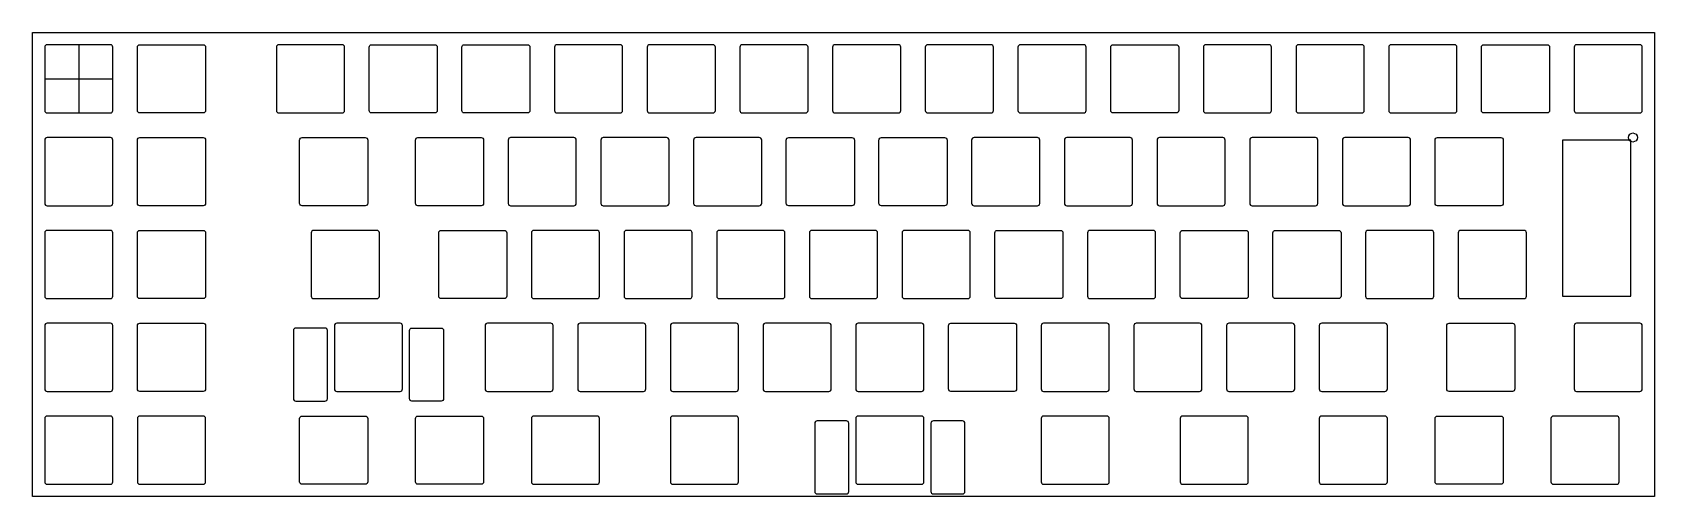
# Model space of a CAD drawing. Header units: millimetres. Extents: x 0 to 333, y -95 to 0.
import ezdxf

# ---------------------------------------------------------------- set-up
doc = ezdxf.new("R2010")
doc.units = ezdxf.units.MM
doc.layers.get('0').update_dxf_attribs({"linetype": 'CONTINUOUS'})

msp = doc.modelspace()

# ---------------------------------------------------------------- linework, layer by layer
for p, q in [((9.525, -2.525), (9.525, -16.525)), ((2.525, -9.525), (16.525, -9.525))]:
    msp.add_line(p, q)
for points in [[(0, -95.25), (0, 0), (333.375, 0), (333.375, -95.25)], [(328.46875, -22.1), (314.46875, -22.1), (314.46875, -54.1), (328.46875, -54.1)]]:
    msp.add_lwpolyline(points, close=True)
for points in [[(3.025, -16.525), (16.025, -16.525, 0.414213562), (16.525, -16.025), (16.525, -3.025, 0.414213562), (16.025, -2.525), (3.025, -2.525, 0.414213562), (2.525, -3.025), (2.525, -16.025, 0.414213562)], [(22.075, -2.525), (35.075, -2.525, -0.414213562), (35.575, -3.025), (35.575, -16.025, -0.414213562), (35.075, -16.525), (22.075, -16.525, -0.414213562), (21.575, -16.025), (21.575, -3.025, -0.414213562)], [(63.65, -16.525, 0.414213562), (64.15, -16.025), (64.15, -3.025, 0.414213562), (63.65, -2.525), (50.65, -2.525, 0.414213562), (50.15, -3.025), (50.15, -16.025, 0.414213562), (50.65, -16.525)], [(83.2, -3.025), (83.2, -16.025, -0.414213562), (82.7, -16.525), (69.7, -16.525, -0.414213562), (69.2, -16.025), (69.2, -3.025, -0.414213562), (69.7, -2.525), (82.7, -2.525, -0.414213562)], [(102.25, -3.025), (102.25, -16.025, -0.414213562), (101.75, -16.525), (88.75, -16.525, -0.414213562), (88.25, -16.025), (88.25, -3.025, -0.414213562), (88.75, -2.525), (101.75, -2.525, -0.414213562)], [(107.3, -16.025, 0.414213562), (107.8, -16.525), (120.8, -16.525, 0.414213562), (121.3, -16.025), (121.3, -3.025, 0.414213562), (120.8, -2.525), (107.8, -2.525, 0.414213562), (107.3, -3.025)], [(140.35, -3.025, 0.414213562), (139.85, -2.525), (126.85, -2.525, 0.414213562), (126.35, -3.025), (126.35, -16.025, 0.414213562), (126.85, -16.525), (139.85, -16.525, 0.414213562), (140.35, -16.025)], [(145.4, -3.025), (145.4, -16.025, 0.414213562), (145.9, -16.525), (158.9, -16.525, 0.414213562), (159.4, -16.025), (159.4, -3.025, 0.414213562), (158.9, -2.525), (145.9, -2.525, 0.414213562)], [(164.95, -2.525, 0.414213562), (164.45, -3.025), (164.45, -16.025, 0.414213562), (164.95, -16.525), (177.95, -16.525, 0.414213562), (178.45, -16.025), (178.45, -3.025, 0.414213562), (177.95, -2.525)], [(184, -2.525, 0.414213562), (183.5, -3.025), (183.5, -16.025, 0.414213562), (184, -16.525), (197, -16.525, 0.414213562), (197.5, -16.025), (197.5, -3.025, 0.414213562), (197, -2.525)], [(203.05, -2.525, 0.414213562), (202.55, -3.025), (202.55, -16.025, 0.414213562), (203.05, -16.525), (216.05, -16.525, 0.414213562), (216.55, -16.025), (216.55, -3.025, 0.414213562), (216.05, -2.525)], [(222.1, -2.525), (235.1, -2.525, -0.414213562), (235.6, -3.025), (235.6, -16.025, -0.414213562), (235.1, -16.525), (222.1, -16.525, -0.414213562), (221.6, -16.025), (221.6, -3.025, -0.414213562)], [(254.65, -3.025, 0.414213562), (254.15, -2.525), (241.15, -2.525, 0.414213562), (240.65, -3.025), (240.65, -16.025, 0.414213562), (241.15, -16.525), (254.15, -16.525, 0.414213562), (254.65, -16.025)], [(273.7, -3.025, 0.414213562), (273.2, -2.525), (260.2, -2.525, 0.414213562), (259.7, -3.025), (259.7, -16.025, 0.414213562), (260.2, -16.525), (273.2, -16.525, 0.414213562), (273.7, -16.025)], [(292.75, -3.025, 0.414213562), (292.25, -2.525), (279.25, -2.525, 0.414213562), (278.75, -3.025), (278.75, -16.025, 0.414213562), (279.25, -16.525), (292.25, -16.525, 0.414213562), (292.75, -16.025)], [(311.8, -3.025), (311.8, -16.025, -0.414213562), (311.3, -16.525), (298.3, -16.525, -0.414213562), (297.8, -16.025), (297.8, -3.025, -0.414213562), (298.3, -2.525), (311.3, -2.525, -0.414213562)], [(316.85, -3.025), (316.85, -16.025, 0.414213562), (317.35, -16.525), (330.35, -16.525, 0.414213562), (330.85, -16.025), (330.85, -3.025, 0.414213562), (330.35, -2.525), (317.35, -2.525, 0.414213562)], [(2.525, -22.075), (2.525, -35.075, 0.414213562), (3.025, -35.575), (16.025, -35.575, 0.414213562), (16.525, -35.075), (16.525, -22.075, 0.414213562), (16.025, -21.575), (3.025, -21.575, 0.414213562)], [(22.075, -21.575), (35.075, -21.575, -0.414213562), (35.575, -22.075), (35.575, -35.075, -0.414213562), (35.075, -35.575), (22.075, -35.575, -0.414213562), (21.575, -35.075), (21.575, -22.075, -0.414213562)], [(68.9125, -22.075), (68.9125, -35.075, -0.414213562), (68.4125, -35.575), (55.4125, -35.575, -0.414213562), (54.9125, -35.075), (54.9125, -22.075, -0.414213562), (55.4125, -21.575), (68.4125, -21.575, -0.414213562)], [(92.725, -22.075), (92.725, -35.075, -0.414213562), (92.225, -35.575), (79.225, -35.575, -0.414213562), (78.725, -35.075), (78.725, -22.075, -0.414213562), (79.225, -21.575), (92.225, -21.575, -0.414213562)], [(97.775, -22.075), (97.775, -35.075, 0.414213562), (98.275, -35.575), (111.275, -35.575, 0.414213562), (111.775, -35.075), (111.775, -22.075, 0.414213562), (111.275, -21.575), (98.275, -21.575, 0.414213562)], [(116.825, -35.075, 0.414213562), (117.325, -35.575), (130.325, -35.575, 0.414213562), (130.825, -35.075), (130.825, -22.075, 0.414213562), (130.325, -21.575), (117.325, -21.575, 0.414213562), (116.825, -22.075)], [(136.375, -35.575), (149.375, -35.575, 0.414213562), (149.875, -35.075), (149.875, -22.075, 0.414213562), (149.375, -21.575), (136.375, -21.575, 0.414213562), (135.875, -22.075), (135.875, -35.075, 0.414213562)], [(168.925, -22.075), (168.925, -35.075, -0.414213562), (168.425, -35.575), (155.425, -35.575, -0.414213562), (154.925, -35.075), (154.925, -22.075, -0.414213562), (155.425, -21.575), (168.425, -21.575, -0.414213562)], [(174.475, -21.575), (187.475, -21.575, -0.414213562), (187.975, -22.075), (187.975, -35.075, -0.414213562), (187.475, -35.575), (174.475, -35.575, -0.414213562), (173.975, -35.075), (173.975, -22.075, -0.414213562)], [(206.525, -35.575, 0.414213562), (207.025, -35.075), (207.025, -22.075, 0.414213562), (206.525, -21.575), (193.525, -21.575, 0.414213562), (193.025, -22.075), (193.025, -35.075, 0.414213562), (193.525, -35.575)], [(212.575, -35.575), (225.575, -35.575, 0.414213562), (226.075, -35.075), (226.075, -22.075, 0.414213562), (225.575, -21.575), (212.575, -21.575, 0.414213562), (212.075, -22.075), (212.075, -35.075, 0.414213562)], [(231.625, -21.575, 0.414213562), (231.125, -22.075), (231.125, -35.075, 0.414213562), (231.625, -35.575), (244.625, -35.575, 0.414213562), (245.125, -35.075), (245.125, -22.075, 0.414213562), (244.625, -21.575)], [(263.675, -35.575, 0.414213562), (264.175, -35.075), (264.175, -22.075, 0.414213562), (263.675, -21.575), (250.675, -21.575, 0.414213562), (250.175, -22.075), (250.175, -35.075, 0.414213562), (250.675, -35.575)], [(283.225, -22.075, 0.414213562), (282.725, -21.575), (269.725, -21.575, 0.414213562), (269.225, -22.075), (269.225, -35.075, 0.414213562), (269.725, -35.575), (282.725, -35.575, 0.414213562), (283.225, -35.075)], [(288.775, -21.575), (301.775, -21.575, -0.414213562), (302.275, -22.075), (302.275, -35.075, -0.414213562), (301.775, -35.575), (288.775, -35.575, -0.414213562), (288.275, -35.075), (288.275, -22.075, -0.414213562)], [(16.525, -41.125, 0.414213562), (16.025, -40.625), (3.025, -40.625, 0.414213562), (2.525, -41.125), (2.525, -54.125, 0.414213562), (3.025, -54.625), (16.025, -54.625, 0.414213562), (16.525, -54.125)], [(35.575, -41.125), (35.575, -54.125, -0.414213562), (35.075, -54.625), (22.075, -54.625, -0.414213562), (21.575, -54.125), (21.575, -41.125, -0.414213562), (22.075, -40.625), (35.075, -40.625, -0.414213562)], [(57.29375, -41.125), (57.29375, -54.125, 0.414213562), (57.79375, -54.625), (70.79375, -54.625, 0.414213562), (71.29375, -54.125), (71.29375, -41.125, 0.414213562), (70.79375, -40.625), (57.79375, -40.625, 0.414213562)], [(83.9875, -40.625), (96.9875, -40.625, -0.414213562), (97.4875, -41.125), (97.4875, -54.125, -0.414213562), (96.9875, -54.625), (83.9875, -54.625, -0.414213562), (83.4875, -54.125), (83.4875, -41.125, -0.414213562)], [(102.5375, -41.125), (102.5375, -54.125, 0.414213562), (103.0375, -54.625), (116.0375, -54.625, 0.414213562), (116.5375, -54.125), (116.5375, -41.125, 0.414213562), (116.0375, -40.625), (103.0375, -40.625, 0.414213562)], [(122.0875, -54.625), (135.0875, -54.625, 0.414213562), (135.5875, -54.125), (135.5875, -41.125, 0.414213562), (135.0875, -40.625), (122.0875, -40.625, 0.414213562), (121.5875, -41.125), (121.5875, -54.125, 0.414213562)], [(154.1375, -54.625, 0.414213562), (154.6375, -54.125), (154.6375, -41.125, 0.414213562), (154.1375, -40.625), (141.1375, -40.625, 0.414213562), (140.6375, -41.125), (140.6375, -54.125, 0.414213562), (141.1375, -54.625)], [(173.6875, -41.125, 0.414213562), (173.1875, -40.625), (160.1875, -40.625, 0.414213562), (159.6875, -41.125), (159.6875, -54.125, 0.414213562), (160.1875, -54.625), (173.1875, -54.625, 0.414213562), (173.6875, -54.125)], [(179.2375, -40.625, 0.414213562), (178.7375, -41.125), (178.7375, -54.125, 0.414213562), (179.2375, -54.625), (192.2375, -54.625, 0.414213562), (192.7375, -54.125), (192.7375, -41.125, 0.414213562), (192.2375, -40.625)], [(198.2875, -40.625), (211.2875, -40.625, -0.414213562), (211.7875, -41.125), (211.7875, -54.125, -0.414213562), (211.2875, -54.625), (198.2875, -54.625, -0.414213562), (197.7875, -54.125), (197.7875, -41.125, -0.414213562)], [(217.3375, -40.625, 0.414213562), (216.8375, -41.125), (216.8375, -54.125, 0.414213562), (217.3375, -54.625), (230.3375, -54.625, 0.414213562), (230.8375, -54.125), (230.8375, -41.125, 0.414213562), (230.3375, -40.625)], [(236.3875, -40.625), (249.3875, -40.625, -0.414213562), (249.8875, -41.125), (249.8875, -54.125, -0.414213562), (249.3875, -54.625), (236.3875, -54.625, -0.414213562), (235.8875, -54.125), (235.8875, -41.125, -0.414213562)], [(268.9375, -41.125), (268.9375, -54.125, -0.414213562), (268.4375, -54.625), (255.4375, -54.625, -0.414213562), (254.9375, -54.125), (254.9375, -41.125, -0.414213562), (255.4375, -40.625), (268.4375, -40.625, -0.414213562)], [(273.9875, -41.125), (273.9875, -54.125, 0.414213562), (274.4875, -54.625), (287.4875, -54.625, 0.414213562), (287.9875, -54.125), (287.9875, -41.125, 0.414213562), (287.4875, -40.625), (274.4875, -40.625, 0.414213562)], [(306.5375, -54.625, 0.414213562), (307.0375, -54.125), (307.0375, -41.125, 0.414213562), (306.5375, -40.625), (293.5375, -40.625, 0.414213562), (293.0375, -41.125), (293.0375, -54.125, 0.414213562), (293.5375, -54.625)], [(2.525, -60.175), (2.525, -73.175, 0.414213562), (3.025, -73.675), (16.025, -73.675, 0.414213562), (16.525, -73.175), (16.525, -60.175, 0.414213562), (16.025, -59.675), (3.025, -59.675, 0.414213562)], [(22.075, -59.675), (35.075, -59.675, -0.414213562), (35.575, -60.175), (35.575, -73.175, -0.414213562), (35.075, -73.675), (22.075, -73.675, -0.414213562), (21.575, -73.175), (21.575, -60.175, -0.414213562)], [(76.05625, -60.175, 0.414213562), (75.55625, -59.675), (62.55625, -59.675, 0.414213562), (62.05625, -60.175), (62.05625, -73.175, 0.414213562), (62.55625, -73.675), (75.55625, -73.675, 0.414213562), (76.05625, -73.175)], [(93.0125, -60.175), (93.0125, -73.175, 0.414213562), (93.5125, -73.675), (106.5125, -73.675, 0.414213562), (107.0125, -73.175), (107.0125, -60.175, 0.414213562), (106.5125, -59.675), (93.5125, -59.675, 0.414213562)], [(112.0625, -60.175), (112.0625, -73.175, 0.414213562), (112.5625, -73.675), (125.5625, -73.675, 0.414213562), (126.0625, -73.175), (126.0625, -60.175, 0.414213562), (125.5625, -59.675), (112.5625, -59.675, 0.414213562)], [(131.6125, -59.675, 0.414213562), (131.1125, -60.175), (131.1125, -73.175, 0.414213562), (131.6125, -73.675), (144.6125, -73.675, 0.414213562), (145.1125, -73.175), (145.1125, -60.175, 0.414213562), (144.6125, -59.675)], [(163.6625, -73.675, 0.414213562), (164.1625, -73.175), (164.1625, -60.175, 0.414213562), (163.6625, -59.675), (150.6625, -59.675, 0.414213562), (150.1625, -60.175), (150.1625, -73.175, 0.414213562), (150.6625, -73.675)], [(169.7125, -73.675), (182.7125, -73.675, 0.414213562), (183.2125, -73.175), (183.2125, -60.175, 0.414213562), (182.7125, -59.675), (169.7125, -59.675, 0.414213562), (169.2125, -60.175), (169.2125, -73.175, 0.414213562)], [(188.7625, -59.675), (201.7625, -59.675, -0.414213562), (202.2625, -60.175), (202.2625, -73.175, -0.414213562), (201.7625, -73.675), (188.7625, -73.675, -0.414213562), (188.2625, -73.175), (188.2625, -60.175, -0.414213562)], [(220.8125, -73.675, 0.414213562), (221.3125, -73.175), (221.3125, -60.175, 0.414213562), (220.8125, -59.675), (207.8125, -59.675, 0.414213562), (207.3125, -60.175), (207.3125, -73.175, 0.414213562), (207.8125, -73.675)], [(226.8625, -59.675, 0.414213562), (226.3625, -60.175), (226.3625, -73.175, 0.414213562), (226.8625, -73.675), (239.8625, -73.675, 0.414213562), (240.3625, -73.175), (240.3625, -60.175, 0.414213562), (239.8625, -59.675)], [(245.9125, -73.675), (258.9125, -73.675, 0.414213562), (259.4125, -73.175), (259.4125, -60.175, 0.414213562), (258.9125, -59.675), (245.9125, -59.675, 0.414213562), (245.4125, -60.175), (245.4125, -73.175, 0.414213562)], [(264.4625, -73.175, 0.414213562), (264.9625, -73.675), (277.9625, -73.675, 0.414213562), (278.4625, -73.175), (278.4625, -60.175, 0.414213562), (277.9625, -59.675), (264.9625, -59.675, 0.414213562), (264.4625, -60.175)], [(291.15625, -59.675), (304.15625, -59.675, -0.414213562), (304.65625, -60.175), (304.65625, -73.175, -0.414213562), (304.15625, -73.675), (291.15625, -73.675, -0.414213562), (290.65625, -73.175), (290.65625, -60.175, -0.414213562)], [(330.35, -73.675, 0.414213562), (330.85, -73.175), (330.85, -60.175, 0.414213562), (330.35, -59.675), (317.35, -59.675, 0.414213562), (316.85, -60.175), (316.85, -73.175, 0.414213562), (317.35, -73.675)], [(53.61825, -75.175, 0.414213562), (54.11825, -75.675), (60.11825, -75.675, 0.414213562), (60.61825, -75.175), (60.61825, -61.175, 0.414213562), (60.11825, -60.675), (54.11825, -60.675, 0.414213562), (53.61825, -61.175)], [(77.99425, -60.675), (83.99425, -60.675, -0.414213562), (84.49425, -61.175), (84.49425, -75.175, -0.414213562), (83.99425, -75.675), (77.99425, -75.675, -0.414213562), (77.49425, -75.175), (77.49425, -61.175, -0.414213562)], [(3.025, -92.725), (16.025, -92.725, 0.414213562), (16.525, -92.225), (16.525, -79.225, 0.414213562), (16.025, -78.725), (3.025, -78.725, 0.414213562), (2.525, -79.225), (2.525, -92.225, 0.414213562)], [(21.575, -92.225, 0.414213562), (22.075, -92.725), (35.075, -92.725, 0.414213562), (35.575, -92.225), (35.575, -79.225, 0.414213562), (35.075, -78.725), (22.075, -78.725, 0.414213562), (21.575, -79.225)], [(55.4125, -78.725), (68.4125, -78.725, -0.414213562), (68.9125, -79.225), (68.9125, -92.225, -0.414213562), (68.4125, -92.725), (55.4125, -92.725, -0.414213562), (54.9125, -92.225), (54.9125, -79.225, -0.414213562)], [(79.225, -78.725), (92.225, -78.725, -0.414213562), (92.725, -79.225), (92.725, -92.225, -0.414213562), (92.225, -92.725), (79.225, -92.725, -0.414213562), (78.725, -92.225), (78.725, -79.225, -0.414213562)], [(102.5375, -92.225, 0.414213562), (103.0375, -92.725), (116.0375, -92.725, 0.414213562), (116.5375, -92.225), (116.5375, -79.225, 0.414213562), (116.0375, -78.725), (103.0375, -78.725, 0.414213562), (102.5375, -79.225)], [(131.1125, -79.225), (131.1125, -92.225, 0.414213562), (131.6125, -92.725), (144.6125, -92.725, 0.414213562), (145.1125, -92.225), (145.1125, -79.225, 0.414213562), (144.6125, -78.725), (131.6125, -78.725, 0.414213562)], [(161.2745, -94.725), (167.2745, -94.725, 0.414213562), (167.7745, -94.225), (167.7745, -80.225, 0.414213562), (167.2745, -79.725), (161.2745, -79.725, 0.414213562), (160.7745, -80.225), (160.7745, -94.225, 0.414213562)], [(169.7125, -92.725), (182.7125, -92.725, 0.414213562), (183.2125, -92.225), (183.2125, -79.225, 0.414213562), (182.7125, -78.725), (169.7125, -78.725, 0.414213562), (169.2125, -79.225), (169.2125, -92.225, 0.414213562)], [(191.1505, -94.725, 0.414213562), (191.6505, -94.225), (191.6505, -80.225, 0.414213562), (191.1505, -79.725), (185.1505, -79.725, 0.414213562), (184.6505, -80.225), (184.6505, -94.225, 0.414213562), (185.1505, -94.725)], [(207.8125, -78.725, 0.414213562), (207.3125, -79.225), (207.3125, -92.225, 0.414213562), (207.8125, -92.725), (220.8125, -92.725, 0.414213562), (221.3125, -92.225), (221.3125, -79.225, 0.414213562), (220.8125, -78.725)], [(235.8875, -79.225), (235.8875, -92.225, 0.414213562), (236.3875, -92.725), (249.3875, -92.725, 0.414213562), (249.8875, -92.225), (249.8875, -79.225, 0.414213562), (249.3875, -78.725), (236.3875, -78.725, 0.414213562)], [(264.4625, -92.225, 0.414213562), (264.9625, -92.725), (277.9625, -92.725, 0.414213562), (278.4625, -92.225), (278.4625, -79.225, 0.414213562), (277.9625, -78.725), (264.9625, -78.725, 0.414213562), (264.4625, -79.225)], [(288.775, -78.725), (301.775, -78.725, -0.414213562), (302.275, -79.225), (302.275, -92.225, -0.414213562), (301.775, -92.725), (288.775, -92.725, -0.414213562), (288.275, -92.225), (288.275, -79.225, -0.414213562)], [(312.0875, -92.225, 0.414213562), (312.5875, -92.725), (325.5875, -92.725, 0.414213562), (326.0875, -92.225), (326.0875, -79.225, 0.414213562), (325.5875, -78.725), (312.5875, -78.725, 0.414213562), (312.0875, -79.225)]]:
    msp.add_lwpolyline(points, format="xyb", close=True)
msp.add_circle((328.91675, -21.556), 0.925)

doc.saveas('drawing.dxf')
